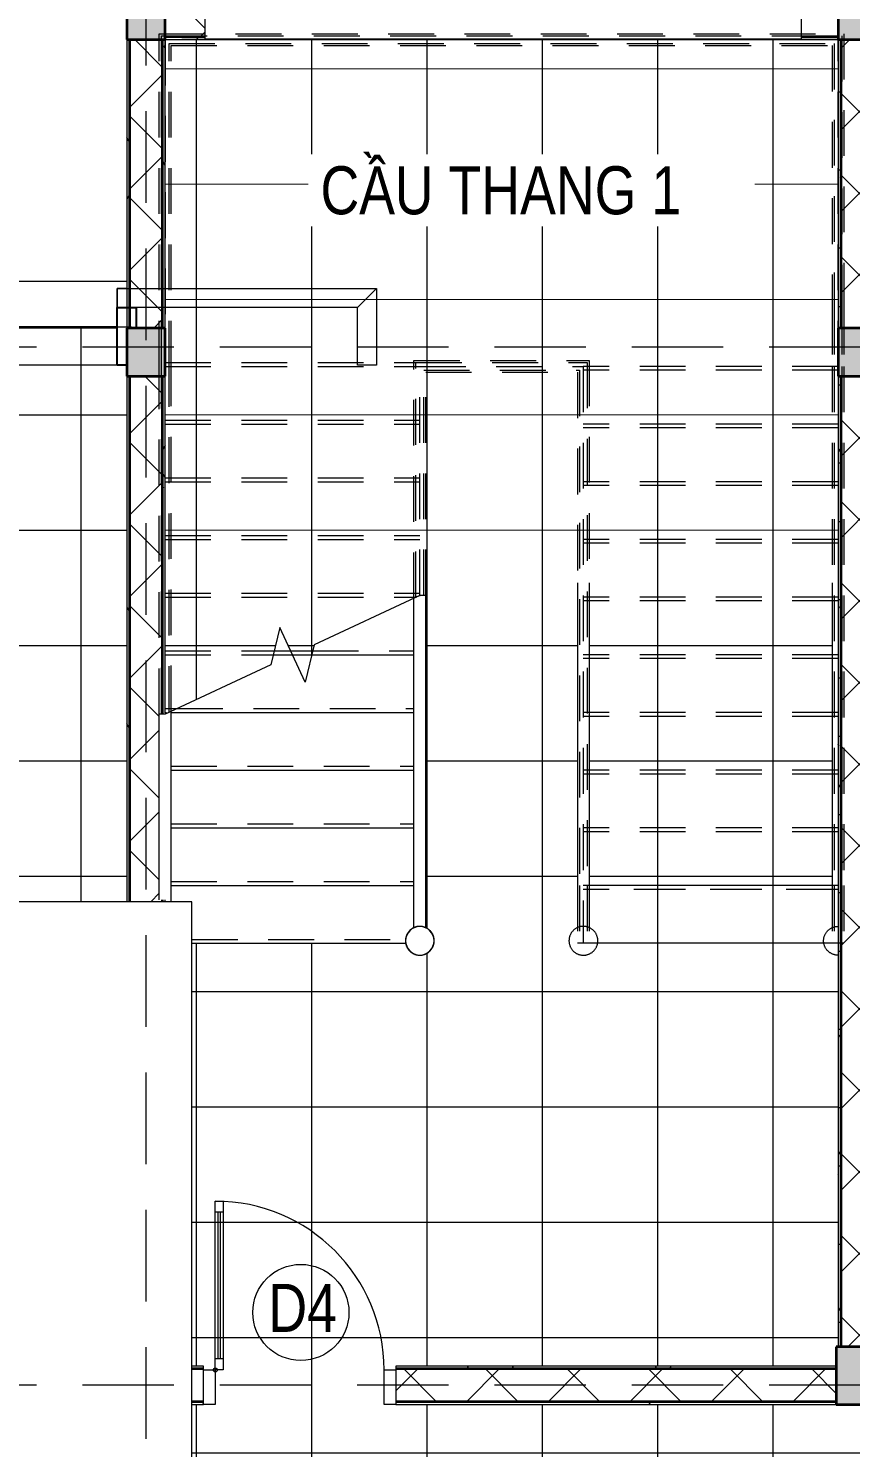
# Model space of a CAD drawing. Header units: millimetres. Extents: x -8365 to 42684, y -5758 to 18700.
# Drawn here: x 3739 to 8015, y 7476 to 14859 of the extents above; entities that cross this region are included whole.
import ezdxf

# ---------------------------------------------------------------- set-up
doc = ezdxf.new("R2010")
doc.units = ezdxf.units.MM
doc.linetypes.add('Hidden', pattern=[714.375, 476.25, -238.125])
doc.linetypes.add('Overhead', pattern=[396.875, 238.125, -158.75])
for name, color, linetype, lineweight in [('A-DOOR', 7, 'Continuous', 18), ('A-DOOR-IDEN', 7, 'Continuous', 9), ('A-FLOR', 7, 'Continuous', 9), ('A-FLOR-HRAL', 7, 'Continuous', 9), ('A-FLOR-HRAL-MBND', 7, 'Overhead', 9), ('A-FLOR-PATT', 7, 'Continuous', 9), ('A-GENM', 7, 'Continuous', 9), ('A-GLAZ', 7, 'Continuous', 18), ('A-WALL', 7, 'Continuous', 25), ('A-WALL-PATT', 7, 'Continuous', 18), ('G-ANNO-TEXT', 7, 'Continuous', 9), ('S-COLS', 7, 'Continuous', 25), ('S-GRID', 7, 'Continuous', 9), ('S-STRS', 7, 'Continuous', 18), ('S-STRS-MBND', 7, 'Overhead', 9)]:
    doc.layers.add(name, color=color, linetype=linetype, lineweight=lineweight)
doc.layers.add('G-IMPT', color=7, linetype='Continuous', lineweight=9, true_color=0xffffff)
doc.styles.add('Arial_2', font='arial.ttf', dxfattribs={"width": 0.8, "height": 250})
doc.styles.add('Arial_3', font='arial.ttf', dxfattribs={"width": 0.8, "height": 250})
pattern_1 = [(0, (0, 0), (406.4, 101.6), [33.528, -271.272, 33.528, -271.272, -1625.6]), (0, (0, 0), (406.4, 101.6), [-609.6, 33.528, -576.072, 33.528, -271.272, -711.2]), (0, (0, 0), (406.4, 101.6), [-1524, 33.528, -169.672, 33.528, -474.472]), (120, (152.4, 50.8), (-291.1882, 301.1527), [33.528, -271.272, 33.528, -271.272, -1625.6]), (120, (152.4, 50.8), (-291.1882, 301.1527), [-609.6, 33.528, -576.072, 33.528, -271.272, -711.2]), (120, (152.4, 50.8), (-291.1882, 301.1527), [-1524, 33.528, -169.672, 33.528, -474.472]), (240, (203.2, 254), (-115.2118, -402.7527), [33.528, -271.272, 33.528, -271.272, -1625.6]), (240, (203.2, 254), (-115.2118, -402.7527), [-609.6, 33.528, -576.072, 33.528, -271.272, -711.2]), (240, (203.2, 254), (-115.2118, -402.7527), [-1524, 33.528, -169.672, 33.528, -474.472])]
pattern_2 = [(45, (0, 0), (-212.132, 212.132), []), (135, (0, 0), (-212.132, -212.132), [])]

# ---------------------------------------------------------------- blocks, each defined once
blk = doc.blocks.new('CỬA 1 CÁNH EROWINDOW_có ô chết_ - D4_1000x2200-2368989-03_MẶT BẰNG TẦNG 3')
at = {"layer": 'A-DOOR'}
for p, q in [((-439, 958), (-399, 958)), ((-439, 80), (-439, 958)), ((-399, 900), (-439, 900)), ((-424, 138), (-424, 900)), ((-414, 900), (-414, 138)), ((-399, 958), (-399, 900)), ((-399, 958), (-399, 80)), ((-500, -100), (-500, 80)), ((-500, 80), (-439, 80)), ((-399, 138), (-439, 138)), ((-439, 80), (-439, -100)), ((-399, 80), (-439, 80)), ((439, -100), (439, 80)), ((439, 80), (500, 80)), ((500, 80), (500, -100)), ((-439, -100), (-500, -100)), ((500, -100), (439, -100))]:
    blk.add_line(p, q, dxfattribs=at)
blk.add_circle((-439, 80), 10, dxfattribs=at)
blk.add_arc((-439, 80), 878, 0, 90, dxfattribs=at)
blk = doc.blocks.new('Railing - 150mm-2368385-03_MẶT BẰNG TẦNG 3')
at = {"layer": 'A-FLOR-HRAL', "flags": 128}
for points in [[(0, 75), (-3, 74.9), (-6, 74.8), (-9, 74.5), (-11.9, 74), (-14.9, 73.5), (-17.8, 72.9), (-20.7, 72.1), (-23.6, 71.2), (-26.4, 70.2), (-29.2, 69.1), (-31.9, 67.9), (-34.6, 66.5), (-37.3, 65.1), (-39.8, 63.5), (-42.3, 61.9), (-44.8, 60.2), (-47.2, 58.3), (-49.5, 56.4), (-51.7, 54.4), (-53.8, 52.3), (-55.8, 50.1), (-57.8, 47.8), (-59.7, 45.4), (-61.4, 43), (-63.1, 40.5), (-64.7, 38), (-66.1, 35.3), (-67.5, 32.7), (-68.8, 30), (-69.9, 27.2), (-70.9, 24.4), (-71.9, 21.5), (-72.7, 18.6), (-73.3, 15.7), (-73.9, 12.7), (-74.4, 9.8), (-74.7, 6.8), (-74.9, 3.8), (-75, 0.8), (-75, -2.2), (-74.8, -5.2), (-74.6, -8.2), (-74.2, -11.1), (-73.7, -14.1), (-73, -17), (-72.3, -19.9), (-71.4, -22.8), (-70.5, -25.7), (-69.4, -28.5), (-68.2, -31.2), (-66.9, -33.9), (-65.5, -36.6), (-64, -39.2), (-62.4, -41.7), (-60.6, -44.1), (-58.8, -46.5), (-56.9, -48.8), (-54.9, -51.1), (-52.8, -53.2), (-50.7, -55.3), (-48.4, -57.3), (-46.1, -59.2), (-43.7, -61), (-41.2, -62.7), (-38.7, -64.3), (-36.1, -65.8), (-33.4, -67.2), (-30.7, -68.4), (-27.9, -69.6), (-25.1, -70.7), (-22.3, -71.6), (-19.4, -72.4), (-16.5, -73.2), (-13.5, -73.8), (-10.6, -74.2), (-7.6, -74.6), (-4.6, -74.9), (-1.6, -75), (0, -75)], [(0, -75), (3, -74.9), (6, -74.8), (9, -74.5), (11.9, -74), (14.9, -73.5), (17.8, -72.9), (20.7, -72.1), (23.6, -71.2), (26.4, -70.2), (29.2, -69.1), (31.9, -67.9), (34.6, -66.5), (37.3, -65.1), (39.8, -63.5), (42.3, -61.9), (44.8, -60.2), (47.2, -58.3), (49.5, -56.4), (51.7, -54.4), (53.8, -52.3), (55.8, -50.1), (57.8, -47.8), (59.7, -45.4), (61.4, -43), (63.1, -40.5), (64.7, -38), (66.1, -35.3), (67.5, -32.7), (68.8, -30), (69.9, -27.2), (70.9, -24.4), (71.9, -21.5), (72.7, -18.6), (73.3, -15.7), (73.9, -12.7), (74.4, -9.8), (74.7, -6.8), (74.9, -3.8), (75, -0.8), (75, 2.2), (74.8, 5.2), (74.6, 8.2), (74.2, 11.1), (73.7, 14.1), (73, 17), (72.3, 19.9), (71.4, 22.8), (70.5, 25.7), (69.4, 28.5), (68.2, 31.2), (66.9, 33.9), (65.5, 36.6), (64, 39.2), (62.4, 41.7), (60.6, 44.1), (58.8, 46.5), (56.9, 48.8), (54.9, 51.1), (52.8, 53.2), (50.7, 55.3), (48.4, 57.3), (46.1, 59.2), (43.7, 61), (41.2, 62.7), (38.7, 64.3), (36.1, 65.8), (33.4, 67.2), (30.7, 68.4), (27.9, 69.6), (25.1, 70.7), (22.3, 71.6), (19.4, 72.4), (16.5, 73.2), (13.5, 73.8), (10.6, 74.2), (7.6, 74.6), (4.6, 74.9), (1.6, 75), (0, 75)]]:
    blk.add_lwpolyline(points, dxfattribs=at)
blk = doc.blocks.new('Railing - Railing-2370124-03_MẶT BẰNG TẦNG 3')
at = {"layer": 'A-FLOR-HRAL'}
for p, q in [((6594.7, 11975), (6594.7, 10400)), ((6656.1, 11975), (6656.1, 10400)), ((6594.7, 10400), (6594.7, 10180.8)), ((6656.1, 10400), (6656.1, 10180.5))]:
    blk.add_line(p, q, dxfattribs=at)
blk.add_blockref('Railing - 150mm-2368385-03_MẶT BẰNG TẦNG 3', (6625.4, 10112.5))
blk = doc.blocks.new('Railing - 150mm-V1-03_MẶT BẰNG TẦNG 3')
at = {"layer": 'A-FLOR-HRAL', "flags": 128}
blk.add_lwpolyline([(0, -75), (3, -74.9), (6, -74.8), (9, -74.5), (11.9, -74), (14.9, -73.5), (17.8, -72.9), (20.7, -72.1), (23.6, -71.2), (26.4, -70.2), (29.2, -69.1), (31.9, -67.9), (34.6, -66.5), (37.3, -65.1), (39.8, -63.5), (42.3, -61.9), (44.8, -60.2), (47.2, -58.3), (49.5, -56.4), (51.7, -54.4), (53.8, -52.3), (55.8, -50.1), (57.8, -47.8), (59.7, -45.4), (61.4, -43), (63.1, -40.5), (64.7, -38), (66.1, -35.3), (67.5, -32.7), (68.8, -30), (69.9, -27.2), (70.9, -24.4), (71.9, -21.5), (72.7, -18.6), (73.3, -15.7), (73.9, -12.7), (74.4, -9.8), (74.7, -6.8), (74.9, -3.8), (75, -0.8), (75, 2.2), (74.8, 5.2), (74.6, 8.2), (74.2, 11.1), (73.7, 14.1), (73, 17), (72.3, 19.9), (71.4, 22.8), (70.5, 25.7), (69.4, 28.5), (68.2, 31.2), (66.9, 33.9), (65.5, 36.6), (64, 39.2), (62.4, 41.7), (60.6, 44.1), (58.8, 46.5), (56.9, 48.8), (54.9, 51.1), (52.8, 53.2), (50.7, 55.3), (48.4, 57.3), (46.1, 59.2), (43.7, 61), (41.2, 62.7), (38.7, 64.3), (36.1, 65.8), (33.4, 67.2), (30.7, 68.4), (27.9, 69.6), (25.1, 70.7), (22.3, 71.6), (19.4, 72.4), (16.5, 73.2), (13.5, 73.8), (10.6, 74.2), (7.6, 74.6), (4.6, 74.9), (1.6, 75), (0, 75)], dxfattribs=at)
blk = doc.blocks.new('Railing - Railing-2370128-03_MẶT BẰNG TẦNG 3')
at = {"layer": 'A-FLOR-HRAL'}
for p, q in [((7918.9, 11975), (7918.9, 10400)), ((7918.9, 10400), (7918.9, 10180.5))]:
    blk.add_line(p, q, dxfattribs=at)
at = {"extrusion": (0, 0, -1), "zscale": -1}
blk.add_blockref('Railing - 150mm-V1-03_MẶT BẰNG TẦNG 3', (-7949.6, 10112.5), dxfattribs=at)
blk = doc.blocks.new('Railing - 150mm-2368054-03_MẶT BẰNG TẦNG 3')
at = {"layer": 'A-FLOR-HRAL', "flags": 128}
for points in [[(0, 75), (-3, 74.9), (-6, 74.8), (-9, 74.5), (-11.9, 74), (-14.9, 73.5), (-17.8, 72.9), (-20.7, 72.1), (-23.6, 71.2), (-26.4, 70.2), (-29.2, 69.1), (-31.9, 67.9), (-34.6, 66.5), (-37.3, 65.1), (-39.8, 63.5), (-42.3, 61.9), (-44.8, 60.2), (-47.2, 58.3), (-49.5, 56.4), (-51.7, 54.4), (-53.8, 52.3), (-55.8, 50.1), (-57.8, 47.8), (-59.7, 45.4), (-61.4, 43), (-63.1, 40.5), (-64.7, 38), (-66.1, 35.3), (-67.5, 32.7), (-68.8, 30), (-69.9, 27.2), (-70.9, 24.4), (-71.9, 21.5), (-72.7, 18.6), (-73.3, 15.7), (-73.9, 12.7), (-74.4, 9.8), (-74.7, 6.8), (-74.9, 3.8), (-75, 0.8), (-75, -2.2), (-74.8, -5.2), (-74.6, -8.2), (-74.2, -11.1), (-73.7, -14.1), (-73, -17), (-72.3, -19.9), (-71.4, -22.8), (-70.5, -25.7), (-69.4, -28.5), (-68.2, -31.2), (-66.9, -33.9), (-65.5, -36.6), (-64, -39.2), (-62.4, -41.7), (-60.6, -44.1), (-58.8, -46.5), (-56.9, -48.8), (-54.9, -51.1), (-52.8, -53.2), (-50.7, -55.3), (-48.4, -57.3), (-46.1, -59.2), (-43.7, -61), (-41.2, -62.7), (-38.7, -64.3), (-36.1, -65.8), (-33.4, -67.2), (-30.7, -68.4), (-27.9, -69.6), (-25.1, -70.7), (-22.3, -71.6), (-19.4, -72.4), (-16.5, -73.2), (-13.5, -73.8), (-10.6, -74.2), (-7.6, -74.6), (-4.6, -74.9), (-1.6, -75), (0, -75)], [(0, -75), (3, -74.9), (6, -74.8), (9, -74.5), (11.9, -74), (14.9, -73.5), (17.8, -72.9), (20.7, -72.1), (23.6, -71.2), (26.4, -70.2), (29.2, -69.1), (31.9, -67.9), (34.6, -66.5), (37.3, -65.1), (39.8, -63.5), (42.3, -61.9), (44.8, -60.2), (47.2, -58.3), (49.5, -56.4), (51.7, -54.4), (53.8, -52.3), (55.8, -50.1), (57.8, -47.8), (59.7, -45.4), (61.4, -43), (63.1, -40.5), (64.7, -38), (66.1, -35.3), (67.5, -32.7), (68.8, -30), (69.9, -27.2), (70.9, -24.4), (71.9, -21.5), (72.7, -18.6), (73.3, -15.7), (73.9, -12.7), (74.4, -9.8), (74.7, -6.8), (74.9, -3.8), (75, -0.8), (75, 2.2), (74.8, 5.2), (74.6, 8.2), (74.2, 11.1), (73.7, 14.1), (73, 17), (72.3, 19.9), (71.4, 22.8), (70.5, 25.7), (69.4, 28.5), (68.2, 31.2), (66.9, 33.9), (65.5, 36.6), (64, 39.2), (62.4, 41.7), (60.6, 44.1), (58.8, 46.5), (56.9, 48.8), (54.9, 51.1), (52.8, 53.2), (50.7, 55.3), (48.4, 57.3), (46.1, 59.2), (43.7, 61), (41.2, 62.7), (38.7, 64.3), (36.1, 65.8), (33.4, 67.2), (30.7, 68.4), (27.9, 69.6), (25.1, 70.7), (22.3, 71.6), (19.4, 72.4), (16.5, 73.2), (13.5, 73.8), (10.6, 74.2), (7.6, 74.6), (4.6, 74.9), (1.6, 75), (0, 75)]]:
    blk.add_lwpolyline(points, dxfattribs=at)
at = {"layer": 'A-FLOR-HRAL', "lineweight": 18}
for start, end in [(90, 270), (270, 90)]:
    blk.add_arc((0, 0), 74, start, end, dxfattribs=at)
blk = doc.blocks.new('Railing - Railing-2370318-03_MẶT BẰNG TẦNG 3')
at = {"layer": 'A-FLOR-HRAL'}
for p, q in [((5775, 11908.9), (5743.9, 11894.4)), ((5775, 11908.9), (5743.9, 11894.4)), ((5743.9, 10179.5), (5743.9, 11894.4)), ((5775, 11908.9), (5754.6, 11899.4)), ((5754.6, 11897), (5754.6, 11899.4)), ((5794.6, 11908.9), (5775, 11908.9)), ((5805.3, 11908.9), (5775, 11908.9)), ((5805.3, 11908.9), (5775, 11908.9)), ((5794.6, 11906.4), (5794.6, 11908.9)), ((5805.3, 10180.6), (5805.3, 11908.9))]:
    blk.add_line(p, q, dxfattribs=at)
at = {"layer": 'A-FLOR-HRAL-MBND'}
for p, q in [((5743.9, 13131.1), (6656.1, 13131.1)), ((5743.9, 13100), (5743.9, 13131.1)), ((5743.9, 11894.4), (5743.9, 13100)), ((5754.6, 13120.4), (6645.4, 13120.4)), ((5754.6, 13100), (5754.6, 13120.4)), ((5754.6, 11899.4), (5754.6, 13100)), ((5794.6, 13080.4), (6605.4, 13080.4)), ((5794.6, 11908.9), (5794.6, 13080.4)), ((5805.3, 13069.7), (6594.7, 13069.7)), ((5805.3, 11908.9), (5805.3, 13069.7)), ((6594.7, 13069.7), (6594.7, 10400)), ((6605.4, 13080.4), (6605.4, 10400)), ((6645.4, 13120.4), (6645.4, 10400)), ((6656.1, 13131.1), (6656.1, 10400)), ((6594.7, 10400), (6594.7, 10100)), ((6605.4, 10400), (6605.4, 10100)), ((6645.4, 10400), (6645.4, 10100)), ((6656.1, 10400), (6656.1, 10100)), ((6656.1, 10100), (6594.7, 10100)), ((6645.4, 10100), (6605.4, 10100))]:
    blk.add_line(p, q, dxfattribs=at)
at = {"rotation": 180}
blk.add_blockref('Railing - 150mm-2368054-03_MẶT BẰNG TẦNG 3', (5774.6, 10112.5), dxfattribs=at)
blk = doc.blocks.new('Railing - Railing-2370322-03_MẶT BẰNG TẦNG 3')
at = {"layer": 'A-FLOR-HRAL'}
for p, q in [((4481.1, 11305.6), (4450, 11291.1)), ((4481.1, 11305.6), (4450, 11291.1)), ((4481.1, 10314.5), (4481.1, 11305.6)), ((4450, 11291.1), (4419.7, 11291.1)), ((4450, 11291.1), (4419.7, 11291.1)), ((4419.7, 10325), (4419.7, 11291.1))]:
    blk.add_line(p, q, dxfattribs=at)
at = {"layer": 'A-FLOR-HRAL-MBND'}
for p, q in [((4419.7, 14830.3), (7980.3, 14830.3)), ((4419.7, 13100), (4419.7, 14830.3)), ((4430.4, 14819.6), (7969.6, 14819.6)), ((4430.4, 13100), (4430.4, 14819.6)), ((4470.4, 14779.6), (7929.6, 14779.6)), ((4470.4, 13100), (4470.4, 14779.6)), ((4481.1, 14768.9), (7918.9, 14768.9)), ((4481.1, 13100), (4481.1, 14768.9)), ((7918.9, 14768.9), (7918.9, 13400)), ((7929.6, 14779.6), (7929.6, 13400)), ((7969.6, 14819.6), (7969.6, 13400)), ((7980.3, 14830.3), (7980.3, 13400)), ((7918.9, 13400), (7918.9, 13100)), ((7929.6, 13400), (7929.6, 13100)), ((7969.6, 13400), (7969.6, 13100)), ((7980.3, 13400), (7980.3, 13100)), ((4419.7, 11291.1), (4419.7, 13100)), ((4430.4, 11293.6), (4430.4, 13100)), ((4470.4, 11303), (4470.4, 13100)), ((4481.1, 11305.6), (4481.1, 13100)), ((7918.9, 13100), (7918.9, 10400)), ((7929.6, 13100), (7929.6, 10400)), ((7969.6, 13100), (7969.6, 10400)), ((7980.3, 13100), (7980.3, 10400)), ((7918.9, 10400), (7918.9, 10100)), ((7929.6, 10400), (7929.6, 10100)), ((7969.6, 10400), (7969.6, 10100)), ((7980.3, 10400), (7980.3, 10100)), ((7980.3, 10100), (7918.9, 10100)), ((7969.6, 10100), (7929.6, 10100))]:
    blk.add_line(p, q, dxfattribs=at)
blk = doc.blocks.new('Window_K2_Stack - Sync_3dsMax_To_Revit-2428540-03_MẶT BẰNG TẦNG 3')
at = {"layer": 'G-IMPT'}
for p, q in [((3850, 6941.8), (0, 6941.8)), ((4189.3, 3714.5), (-1600.3, 3714.5)), ((4189.3, 0), (4189.3, 3714.5))]:
    blk.add_line(p, q, dxfattribs=at)
blk = doc.blocks.new('Window_K2_Stack - Window_K2_Stack-2377845-03_MẶT BẰNG TẦNG 3')
blk.add_blockref('Window_K2_Stack - Sync_3dsMax_To_Revit-2428540-03_MẶT BẰNG TẦNG 3', (0, 0))
blk = doc.blocks.new('M_Concrete-Rectangular-Column - COT220X300-2391839-03_MẶT BẰNG TẦNG 3')
at = {"layer": 'S-COLS', "lineweight": 35}
blk.add_hatch(color=256, dxfattribs=at).paths.add_polyline_path([(110, -150), (110, 150), (-110, 150), (-110, -150)])
for p, q in [((110, 150), (-110, 150)), ((-110, 150), (-110, -150)), ((110, -150), (110, 150)), ((-110, -150), (110, -150))]:
    blk.add_line(p, q, dxfattribs=at)
blk = doc.blocks.new('M_Concrete-Rectangular-Column - COT200X250-2391837-03_MẶT BẰNG TẦNG 3')
at = {"layer": 'S-COLS', "lineweight": 35}
blk.add_hatch(color=256, dxfattribs=at).paths.add_polyline_path([(-100, -125), (100, -125), (100, 125), (-100, 125), (-100, 37.7)])
for p, q in [((100, 125), (-100, 125)), ((-100, 125), (-100, -125)), ((100, -125), (100, 125)), ((-100, -125), (100, -125))]:
    blk.add_line(p, q, dxfattribs=at)
blk = doc.blocks.new('M_Concrete-Rectangular-Column - COT200X200-2391834-03_MẶT BẰNG TẦNG 3')
at = {"layer": 'S-COLS', "lineweight": 35}
blk.add_hatch(color=256, dxfattribs=at).paths.add_polyline_path([(100, -100), (100, 100), (-100, 100), (-100, -100)])
for p, q in [((100, 100), (-100, 100)), ((-100, 100), (-100, -100)), ((100, -100), (100, 100)), ((-100, -100), (100, -100))]:
    blk.add_line(p, q, dxfattribs=at)
blk = doc.blocks.new('Test_Family - Sync_3dsMax_To_Revit-V5-03_MẶT BẰNG TẦNG 3')
at = {"layer": 'A-GENM'}
for p, q in [((-300, -4145), (-300, -4150)), ((-300, -4150), (250, -4150)), ((50, -4150), (50, -5050)), ((100, -4150), (50, -4150)), ((200, -4150), (100, -4150)), ((250, -4150), (200, -4150)), ((250, -4150), (245, -4145)), ((250, -5050), (250, -4150)), ((50, -5050), (100, -5050)), ((100, -5050), (200, -5050)), ((200, -5050), (250, -5050)), ((100, -5350), (50, -5350)), ((50, -5350), (50, -6250)), ((200, -5350), (100, -5350)), ((250, -5350), (200, -5350)), ((250, -6250), (250, -5350)), ((-250, -6250), (-250, -6901)), ((250, -6250), (-250, -6250)), ((50, -6250), (100, -6250)), ((100, -6250), (200, -6250)), ((200, -6250), (250, -6250)), ((250, -6350), (250, -6250)), ((-150, -6801), (-150, -6350)), ((-150, -6350), (250, -6350)), ((250, -6501), (250, -6701)), ((525, -6501), (250, -6501)), ((1425, -6501), (525, -6501)), ((525, -6501), (525, -6551)), ((525, -6551), (525, -6651)), ((1725, -6501), (1425, -6501)), ((1425, -6501), (1425, -6901)), ((1425, -6551), (1425, -6501)), ((1425, -6651), (1425, -6551)), ((1725, -6901), (1725, -6501)), ((2625, -6501), (1725, -6501)), ((1725, -6501), (1725, -6551)), ((1725, -6551), (1725, -6651)), ((2625, -6501), (2625, -6901)), ((2925, -6501), (2625, -6501)), ((2625, -6551), (2625, -6501)), ((2625, -6651), (2625, -6551)), ((2925, -6901), (2925, -6501)), ((2925, -6501), (2925, -6551)), ((3800, -6501), (2925, -6501)), ((2925, -6551), (2925, -6651)), ((5000, -6501), (5000, -6801)), ((5100, -6501), (5000, -6501)), ((5100, -6901), (5100, -6501)), ((1525, -6601), (1625, -6601)), ((1525, -6801), (1525, -6601)), ((1625, -6601), (1625, -6801)), ((2725, -6801), (2725, -6601)), ((2725, -6601), (2825, -6601)), ((2825, -6601), (2825, -6801)), ((250, -6701), (525, -6701)), ((525, -6701), (425, -6701)), ((425, -6701), (425, -6722.6)), ((525, -6651), (525, -6701)), ((525, -6901), (525, -6701)), ((525, -6701), (1425, -6701)), ((1425, -6701), (1425, -6651)), ((1725, -6651), (1725, -6701)), ((1725, -6701), (2625, -6701)), ((2625, -6701), (2625, -6651)), ((2925, -6651), (2925, -6701)), ((2925, -6701), (3825, -6701)), ((3825, -6701), (3825, -6695)), ((425, -6722.6), (425, -6801)), ((425, -6801), (-150, -6801)), ((1625, -6801), (1525, -6801)), ((2825, -6801), (2725, -6801)), ((3750, -6801), (3750, -6901)), ((5000, -6801), (3750, -6801)), ((5100, -6901), (5000, -6801)), ((5000, -6801), (5100, -6901)), ((-250, -6901), (525, -6901)), ((1425, -6901), (1725, -6901)), ((2625, -6901), (2925, -6901)), ((3750, -6901), (5100, -6901))]:
    blk.add_line(p, q, dxfattribs=at)
at = {"layer": 'A-GENM', "lineweight": 25}
for p, q in [((245, -4145), (250, -4150)), ((250, -4150), (250, -4145)), ((-150, -5050), (-150, -5350)), ((250, -5050), (-150, -5050)), ((250, -5350), (250, -5050)), ((-50, -5250), (-50, -5150)), ((-50, -5150), (150, -5150)), ((150, -5150), (150, -5250)), ((150, -5250), (-50, -5250)), ((-150, -5350), (250, -5350)), ((250, -6350), (150, -6350)), ((150, -6350), (150, -6495)), ((250, -6501), (250, -6350)), ((200, -6501), (250, -6501)), ((3800, -6501), (3750, -6501)), ((3750, -6501), (3750, -6801)), ((3850, -6801), (3850, -6695)), ((3750, -6801), (3850, -6801))]:
    blk.add_line(p, q, dxfattribs=at)
at = {"layer": 'G-IMPT'}
for p, q in [((-250, -6250), (-250, -6901)), ((-50, -6250), (-250, -6250)), ((0, -6250), (-49.9, -6250)), ((-150, -6801), (-150, -6350)), ((-150, -6350), (-50, -6350)), ((-50, -6350), (0, -6350)), ((250, -6701), (250, -6695.8)), ((250, -6701), (525, -6701)), ((525, -6701), (425, -6701)), ((425, -6801), (425, -6701)), ((525, -6695.6), (525, -6701)), ((525, -6701), (525, -6695.6)), ((525, -6901), (525, -6701)), ((525, -6701), (1425, -6701)), ((1425, -6701), (525, -6701)), ((1425, -6701), (1425, -6695.3)), ((1425, -6701), (1425, -6695.3)), ((1425, -6701), (1425, -6901)), ((1525, -6695.2), (1525, -6801)), ((1625, -6695.2), (1625, -6801)), ((1725, -6695.1), (1725, -6701)), ((1725, -6695.1), (1725, -6701)), ((1725, -6901), (1725, -6701)), ((1725, -6701), (2625, -6701)), ((1725, -6701), (2625, -6701)), ((2625, -6701), (2625, -6694.7)), ((2625, -6694.7), (2625, -6701)), ((2625, -6701), (2625, -6901)), ((2725, -6801), (2725, -6694.7)), ((2825, -6801), (2825, -6694.6)), ((2925, -6701), (2925, -6694.6)), ((2925, -6694.6), (2925, -6701)), ((2925, -6701), (2925, -6901)), ((3750, -6701), (2925, -6701)), ((2925, -6701), (3750, -6701)), ((-50, -6801), (-150, -6801)), ((425, -6801), (-50, -6801)), ((1625, -6801), (1525, -6801)), ((2825, -6801), (2725, -6801)), ((3750, -6901), (3750, -6801)), ((-250, -6901), (-50, -6901)), ((-50, -6901), (525, -6901)), ((1425, -6901), (1725, -6901)), ((2625, -6901), (2925, -6901)), ((3800, -6901), (3750, -6901))]:
    blk.add_line(p, q, dxfattribs=at)
blk = doc.blocks.new('Test_Family - Test_Family-V6-03_MẶT BẰNG TẦNG 3')
at = {"extrusion": (0, 0, -1), "zscale": -1, "rotation": 180}
blk.add_blockref('Test_Family - Sync_3dsMax_To_Revit-V5-03_MẶT BẰNG TẦNG 3', (0, 0), dxfattribs=at)
blk = doc.blocks.new('KÝ HIEU CUA ĐI - KÝ HIEU CUA ĐI-1233-03_MẶT BẰNG TẦNG 3')
at = {"layer": 'A-DOOR-IDEN'}
blk.add_circle((0.059, -0.208), 2.5, dxfattribs=at)

msp = doc.modelspace()

# ---------------------------------------------------------------- hatches: boundary and pattern name
at = {"layer": 'A-FLOR-PATT'}
h = msp.add_hatch(dxfattribs=at)
h.set_pattern_fill('FP_6', color=256, style=0, pattern_type=2)
h.set_pattern_definition([(0.0043, (16612.5, 7449.6), (-0.045, 600), []), (90.004, (16612.5, 7449.6), (-600, -0.042), [])])
h.paths.add_polyline_path([(1174.5, 2450), (1174.5, 2450), (1174.5, 2250.3)])
h.paths.add_polyline_path([(450, -100.9), (4200, -100.6), (4200, 94), (4250, 94), (4250, 150), (4450, 150), (4450, -100), (4475, -100), (4475, 100), (7950, 100), (7950, 5200), (7940, 5200), (7940, 5300), (5810, 5300), (5810, 5500), (8850, 5500), (8850, 5300), (8160, 5300), (8160, 5200), (8150, 5200), (8150, 100), (11550, 100), (11550, 150), (11750, 150), (11750, 100), (15150, 100), (15150, 150), (15350, 150), (15350, 100), (22350, 100), (22350, 5200), (22340, 5200), (22340, 5300), (21650, 5300), (21650, 5500), (23250, 5500), (23250, 5300), (22560, 5300), (22560, 5200), (22550, 5200), (22550, 100), (25950, 100), (25950, 150), (26150, 150), (26150, 100), (29550, 100), (29550, 5200), (29540, 5200), (29540, 5300), (26160, 5300), (26160, 5200), (25940, 5200), (25940, 5300), (24650, 5300), (24650, 5500), (30040, 5500), (30040, 5300), (29760, 5300), (29760, 5200), (29750, 5200), (29750, 100), (33225, 100), (33225, -98.4), (33250, -98.4), (33250, 150), (33450, 150), (33450, 94), (33545, 94), (33545, -98.4), (37050, -98.1), (37050, 94), (37045, 94), (37045, 245), (37050, 245), (37050, 1245), (37045, 1245), (37045, 1545), (37050, 1545), (37050, 2450), (37045, 2445), (37045, 2795), (37050, 2795), (37050, 5200), (37040, 5200), (37040, 5300), (33460, 5300), (33460, 5200), (33240, 5200), (33240, 5300), (31040, 5300), (31040, 5500), (37050, 5500), (37050, 7700), (34550, 7700), (34550, 8500), (34650, 8500), (34650, 9300), (34550, 9300), (34550, 9400), (34350, 9400), (34350, 9500), (37050, 9500), (37050, 9501.7), (33450, 9501.7), (33450.7, 9500), (33550, 9500), (33550, 9400), (33450, 9400), (33450, 8000), (33460, 8000), (33460, 7700), (33150, 7700), (33150, 7675), (31950, 7675), (31950, 7700), (23650, 7700), (23650, 7900), (25940, 7900), (25940, 8000), (26160, 8000), (26160, 7900), (26640, 7900), (26640, 11890), (26740, 11890), (26740, 7900), (29540, 7900), (29540, 8000), (29550, 8000), (29550, 13100), (26740, 13100), (26740, 12890), (26640, 12890), (26640, 13100), (26150, 13100), (26150, 13050), (25950, 13050), (25950, 13100), (22550, 13100), (22550, 8000), (22560, 8000), (22560, 7900), (22650, 7900), (22650, 7700), (21410, 7700), (21410, 7900), (22340, 7900), (22340, 8000), (22350, 8000), (22350, 12100), (20400, 12100), (20400, 13100), (18950, 13100), (18950, 13050), (18750, 13050), (18750, 13100), (15350, 13100), (15350, 8000), (15360, 8000), (15360, 7900), (18740, 7900), (18740, 8000), (18960, 8000), (18960, 7900), (20410, 7900), (20410, 7700), (13110, 7700), (13110, 7900), (15140, 7900), (15140, 8000), (15150, 8000), (15150, 13100), (11750, 13100), (11750, 13050), (11550, 13050), (11550, 13100), (11060, 13100), (11060, 12890), (10960, 12890), (10960, 13100), (8150, 13100), (8150, 8000), (8160, 8000), (8160, 7900), (10960, 7900), (10960, 11890), (11060, 11890), (11060, 7900), (11540, 7900), (11540, 8000), (11760, 8000), (11760, 7900), (12110, 7900), (12110, 7700), (5650, 7700), (5650, 7900), (7940, 7900), (7940, 8000), (7950, 8000), (7949.6, 10037.7), (7929.6, 10040.9), (7918.4, 10044.6), (7907.3, 10051.6), (7898.9, 10058), (7889.7, 10068.5), (7879.7, 10087.6), (7876.1, 10100), (7875.2, 10118.4), (7878.7, 10135.6), (7884.8, 10149.9), (7894.5, 10162.7), (7905.5, 10173), (7918.9, 10181.9), (7918.9, 11974.5), (7950, 11974.5), (7950, 14800), (4450, 14800), (4450, 11298.2), (4481.1, 11305.6), (4999.2, 11547.2), (5046.5, 11741.6), (5178.5, 11458.4), (5225.8, 11652.8), (5775, 11908.9), (5775, 11904.3), (5794.6, 11908.9), (5794.6, 11906.4), (5805.3, 11908.9), (5805.3, 10180.6), (5823.5, 10168.4), (5835.5, 10154.7), (5843.7, 10141.1), (5847.7, 10122.1), (5848.6, 10102.5), (5842.7, 10084.3), (5833.9, 10067), (5820.2, 10053.1), (5802.8, 10044.4), (5790, 10039.2), (5774.6, 10038.5), (5753.8, 10041), (5745.9, 10043.2), (5725.7, 10056.6), (5713.7, 10070.3), (5705.5, 10083.9), (5700.6, 10100), (4589.3, 10100), (4589.3, 7900), (4650, 7900), (4650, 7700), (4589.3, 7700), (4589.3, 6600), (4589.3, 6600), (4589.3, 5500), (4810, 5500), (4810, 5300), (4589.3, 5300), (4589.3, 2885.5), (3230, 2885.5), (3230, 1310), (3130, 1310), (3130, 2885.5), (1174.5, 2885.5), (1174.5, 2450), (700, 2450), (700, 2445), (695, 2450), (450, 2450), (450, 1545), (700, 1545), (700, 1245), (450, 1245), (450, 62.7)])
h.paths.add_polyline_path([(451.4, -100), (450, -100), (450, 100), (600, 100), (600, 245), (700, 245), (700, 94), (650, 94), (650, -100)])
h.paths.add_polyline_path([(37250, -94.1), (37252.5, 1245), (37250, 1245), (37250, 50)])
h.paths.add_polyline_path([(3178.7, 49), (3130, 49), (3130, 310), (3230, 310), (3230, 49), (3180, 49)])
h.paths.add_polyline_path([(37252.7, 1345), (37252.9, 1445), (37250, 1445), (37250, 1345)])
h.paths.add_polyline_path([(450, 1345), (600, 1345), (600, 1445), (450, 1445), (450, 1375.3)])
h.paths.add_polyline_path([(37250, 1545), (37253.1, 1545), (37259.9, 5200), (37250, 5200), (37250, 1594)])
h.paths.add_polyline_path([(100, 6600), (100, 6600), (80.9, 6600)])
h.paths.add_polyline_path([(-4050, 4400), (-1200.3, 4400), (-1200.3, 6600), (-1200.3, 6600), (-1200.3, 8800), (-4025.9, 8800), (-4042.6, 5750.5)])
h.paths.add_polyline_path([(11760, 5200), (11540, 5200), (11540, 5300), (10250, 5300), (10250, 5500), (20250, 5500), (20250, 5300), (18960, 5300), (18960, 5200), (18740, 5200), (18740, 5300), (15360, 5300), (15360, 5200), (15140, 5200), (15140, 5300), (11760, 5300)])
h.paths.add_polyline_path([(37260, 5265.2), (37264.5, 7700), (37250, 7700), (37250, 5500), (37260, 5500), (37260, 5315)])
h.paths.add_polyline_path([(33240, 7900), (33240, 8000), (33250, 8000), (33249.6, 10037.7), (33229.6, 10040.9), (33218.4, 10044.6), (33204.2, 10053.8), (33198.9, 10058), (33189.7, 10068.5), (33179.7, 10087.6), (33176.2, 10099.2), (33175.2, 10118.4), (33178.7, 10135.6), (33184.8, 10149.9), (33194.5, 10162.7), (33205.5, 10173), (33218.9, 10181.9), (33218.9, 11974.5), (33250, 11974.5), (33250, 14800), (29750, 14800), (29750, 11298.2), (29781.1, 11305.6), (30299.2, 11547.2), (30346.5, 11741.6), (30478.5, 11458.4), (30525.8, 11652.8), (31075, 11908.9), (31075, 11904.3), (31094.6, 11908.9), (31094.6, 11906.4), (31105.3, 11908.9), (31105.3, 10180.6), (31123.5, 10168.4), (31135.5, 10154.7), (31143.7, 10141.1), (31147.7, 10122.1), (31148.6, 10102.5), (31142.7, 10084.3), (31133.9, 10067), (31119.1, 10052.6), (31102.8, 10044.4), (31090, 10039.2), (31074.6, 10038.5), (31053.8, 10041), (31045.9, 10043.2), (31025.7, 10056.6), (31013.7, 10070.3), (31005.5, 10083.9), (31000.6, 10100), (29823, 10100), (29819.5, 10083.9), (29809.4, 10067.2), (29795.4, 10052.9), (29779.1, 10043.2), (29765.8, 10039.5), (29750, 10038.5), (29750, 8000), (29760, 8000), (29760, 7900), (31950, 7900), (31950, 7925), (33150, 7925), (33150, 7900)])
h.paths.add_polyline_path([(35050, 7900), (37040, 7900), (37040, 7902.6), (35050, 7902.6)])
h.paths.add_polyline_path([(37260, 7900), (37264.9, 7900), (37269.7, 10470), (37250, 10470), (37250, 8000), (37260, 8000)])
h.paths.add_polyline_path([(34650, 7900), (34950, 7900), (34950, 8400), (34650, 8400), (34650, 8263.7)])
h.paths.add_polyline_path([(6625.4, 10037.7), (6603.7, 10041.2), (6589.2, 10047.4), (6578, 10055), (6567.3, 10066), (6558, 10080.6), (6553.1, 10094.4), (6550.7, 10112.5), (6552.7, 10129.9), (6559.3, 10145.8), (6569.7, 10161.8), (6580.4, 10171.4), (6594.7, 10180.8), (6594.7, 11974.5), (6656.1, 11974.5), (6656.9, 10180.4), (6672.8, 10170), (6683.5, 10159), (6692.8, 10144.4), (6697.7, 10130.6), (6700.1, 10112.5), (6698.1, 10095.1), (6691.5, 10079.2), (6681.1, 10063.2), (6674, 10056.2), (6655.8, 10044.2), (6641, 10039.5), (6634, 10038.7)])
h.paths.add_polyline_path([(31925.4, 10037.7), (31903.7, 10041.2), (31889.2, 10047.4), (31878, 10055), (31867.3, 10066), (31858, 10080.6), (31853.1, 10094.4), (31850.7, 10112.5), (31852.7, 10129.9), (31859.3, 10145.8), (31869.7, 10161.8), (31880.4, 10171.4), (31894.7, 10180.8), (31894.7, 11974.5), (31956.1, 11974.5), (31956.9, 10180.4), (31972.8, 10170), (31983.5, 10159), (31992.8, 10144.4), (31997.7, 10130.6), (32000.1, 10112.5), (31998.1, 10095.1), (31991.5, 10079.2), (31981.1, 10063.2), (31974, 10056.2), (31955.8, 10044.2), (31941, 10039.5)])
h.paths.add_polyline_path([(4250, 10314.5), (4250, 13106), (4200, 13106), (4200, 13299.2), (450, 13300.9), (450, 11955), (700, 11955), (700, 11655), (450, 11655), (450, 10750), (695, 10750), (700, 10755), (700, 10750), (1174.5, 10750), (1174.5, 10314.5), (4131.9, 10314.5)])
h.paths.add_polyline_path([(37269.9, 10570), (37275, 13300.1), (37250, 13300), (37250, 10570)])
h.paths.add_polyline_path([(450, 11755), (600, 11755), (600, 11855), (450, 11855)])
h.paths.add_polyline_path([(676.6, 12955), (600, 12955), (600, 13100), (450, 13100), (450, 13300), (650, 13300), (650, 13106), (700, 13106), (700, 12955)])
h.paths.add_polyline_path([(8421.3, 13300), (29550, 13300.9), (29550, 13300.9), (8150, 13301.7), (8150, 13300), (8255.6, 13300)])
h.paths.add_polyline_path([(4250, 13406), (4250, 13407.1), (4250, 15000), (4250, 15000), (4250, 13407.1)])
at = {"layer": 'A-WALL-PATT', "lineweight": 9}
h = msp.add_hatch(dxfattribs=at)
h.set_pattern_fill('FP_3', color=256, style=0, pattern_type=2)
h.set_pattern_definition(pattern_2)
h.paths.add_polyline_path([(7950, 14815), (7950, 14985), (7758, 14985), (7758, 14815)])
h.paths.add_polyline_path([(4658, 14815), (4658, 14985), (4450, 14985), (4450, 14815)])
h = msp.add_hatch(dxfattribs=at)
h.set_pattern_fill('FP_2', color=256, style=0, pattern_type=2)
h.set_pattern_definition(pattern_1)
h.paths.add_polyline_path([(4265, 10314.5), (4265, 13050), (4250, 13050), (4250, 10314.5), (4255.1, 10314.5)])
h.paths.add_polyline_path([(4251.1, 13300), (4265, 13300), (4264.6, 14800), (4250, 14800), (4250, 13300)])
h = msp.add_hatch(dxfattribs=at)
h.set_pattern_fill('FP_3', color=256, style=0, pattern_type=2)
h.set_pattern_definition(pattern_2)
h.paths.add_polyline_path([(4435, 10314.5), (4435, 10325.5), (4419.7, 10325.5), (4419.7, 11291.1), (4435, 11294.7), (4435, 13050), (4265, 13050), (4265, 10314.5), (4370.2, 10314.5)])
h.paths.add_polyline_path([(4265, 13300), (4435, 13300), (4434.6, 14800), (4265, 14800), (4265, 13407.1)])
h = msp.add_hatch(dxfattribs=at)
h.set_pattern_fill('FP_2', color=256, style=0, pattern_type=2)
h.set_pattern_definition(pattern_1)
h.paths.add_polyline_path([(4450, 10314.5), (4450, 10325.5), (4435, 10325.5), (4435, 10314.5), (4440.2, 10314.5)])
h.paths.add_polyline_path([(4435, 11294.7), (4450, 11298.2), (4450, 13050), (4435, 13050), (4435, 11300.6)])
h.paths.add_polyline_path([(4435, 13300), (4450, 13300), (4450, 14800), (4435, 14800), (4435, 13625.9)])
h = msp.add_hatch(dxfattribs=at)
h.set_pattern_fill('FP_2', color=256, style=0, pattern_type=2)
h.set_pattern_definition(pattern_1)
h.paths.add_polyline_path([(4658, 14800), (4658, 14815), (4450, 14815), (4450, 14800)])
h.paths.add_polyline_path([(7950, 14800), (7950, 14815), (7758, 14815), (7758, 14800)])
h = msp.add_hatch(dxfattribs=at)
h.set_pattern_fill('FP_2', color=256, style=0, pattern_type=2)
h.set_pattern_definition(pattern_1)
h.paths.add_polyline_path([(7964.8, 8000), (7965, 8000), (7965, 13050), (7950, 13050), (7950, 8000)])
h.paths.add_polyline_path([(7953.3, 13300), (7965, 13300), (7965, 14800), (7950, 14800), (7950, 13300)])
h = msp.add_hatch(dxfattribs=at)
h.set_pattern_fill('FP_3', color=256, style=0, pattern_type=2)
h.set_pattern_definition(pattern_2)
h.paths.add_polyline_path([(7968.3, 8000), (8135, 8000), (8135, 13050), (7965, 13050), (7965, 8000)])
h.paths.add_polyline_path([(8135, 13300), (8135, 14800), (7965, 14800), (7965, 13300), (8133.3, 13300)])
h = msp.add_hatch(dxfattribs=at)
h.set_pattern_fill('FP_2', color=256, style=0, pattern_type=2)
h.set_pattern_definition(pattern_1)
h.paths.add_polyline_path([(5650, 7885), (7940, 7885), (7940, 7900), (5650, 7900)])
h.paths.add_polyline_path([(4589.3, 7885), (4650, 7885), (4650, 7900), (4589.3, 7900), (4589.3, 7885)])
h = msp.add_hatch(dxfattribs=at)
h.set_pattern_fill('FP_3', color=256, style=0, pattern_type=2)
h.set_pattern_definition(pattern_2)
h.paths.add_polyline_path([(4589.3, 7715), (4650, 7715), (4650, 7885), (4589.3, 7885), (4589.3, 7774.2)])
h.paths.add_polyline_path([(5650, 7715), (7940, 7715), (7940, 7885), (5650, 7885), (5650, 7800)])
h = msp.add_hatch(dxfattribs=at)
h.set_pattern_fill('FP_2', color=256, style=0, pattern_type=2)
h.set_pattern_definition(pattern_1)
h.paths.add_polyline_path([(4589.3, 7700), (4650, 7700), (4650, 7715), (4589.3, 7715), (4589.3, 7700)])
h.paths.add_polyline_path([(7940, 7700), (7940, 7715), (5650, 7715), (5650, 7700), (7468.1, 7700)])

# ---------------------------------------------------------------- linework, layer by layer
at = {"layer": 'A-FLOR'}
msp.add_line((4200, 13299.2), (450, 13300.9), dxfattribs=at)
at = {"layer": 'A-WALL', "lineweight": 18}
for p, q in [((4658, 14800), (4658, 15000)), ((7758, 15000), (7758, 14800)), ((4250, 14800), (4250, 13300)), ((4450, 13300), (4450, 14800)), ((4450, 14800), (4658, 14800)), ((7758, 14800), (7950, 14800)), ((7950, 14800), (7950, 13300)), ((4250, 13050), (4250, 10314.5)), ((4450, 11298.2), (4450, 13050)), ((7950, 13050), (7950, 8000)), ((4450, 10314.5), (4450, 10325.5)), ((4650, 7900), (4589.3, 7900)), ((4650, 7700), (4650, 7900)), ((7940, 7900), (5650, 7900)), ((5650, 7900), (5650, 7700)), ((4589.3, 7700), (4650, 7700)), ((5650, 7700), (7940, 7700))]:
    msp.add_line(p, q, dxfattribs=at)
at = {"layer": 'A-WALL', "lineweight": 35}
for p, q in [((4265, 14800), (4265, 13300)), ((4435, 14800), (4435, 13300)), ((4658, 14815), (4450, 14815)), ((7950, 14815), (7758, 14815)), ((7965, 14800), (7965, 13300)), ((4265, 13050), (4265, 10314.5)), ((4435, 13050), (4435, 11294.7)), ((7965, 13050), (7965, 8000)), ((4435, 10325.5), (4435, 10314.5)), ((4650, 7885), (4589.3, 7885)), ((7940, 7885), (5650, 7885)), ((4650, 7715), (4589.3, 7715)), ((7940, 7715), (5650, 7715))]:
    msp.add_line(p, q, dxfattribs=at)
at = {"layer": 'A-WALL'}
msp.add_line((7758, 14800), (4658, 14800), dxfattribs=at)
at = {"layer": 'S-GRID', "linetype": 'Hidden'}
for p, q in [((4350, 18000), (4350, -3000)), ((39500, 13200), (-3000, 13200)), ((39500, 7800), (-3000, 7800))]:
    msp.add_line(p, q, dxfattribs=at)
at = {"layer": 'S-STRS'}
for p, q in [((5755.9, 11900), (5757.1, 11900)), ((5775, 11904.3), (5775, 11908.9)), ((5012.1, 11600), (5112.5, 11600)), ((5212.9, 11600), (5743.9, 11600)), ((4481.1, 11300), (5743.9, 11300)), ((4481.1, 11000), (5743.9, 11000)), ((4481.1, 10700), (5743.9, 10700)), ((4481.1, 10400), (5743.9, 10400)), ((7918.9, 10400), (6656.1, 10400)), ((4589.3, 10100), (5702, 10100)), ((7876.1, 10100), (6698.9, 10100))]:
    msp.add_line(p, q, dxfattribs=at)
at = {"layer": 'S-STRS', "linetype": 'Overhead', "lineweight": 9}
for p, q in [((5016.9, 11620), (5103.2, 11620)), ((5217.8, 11620), (5743.9, 11620)), ((4512, 11320), (5743.9, 11320)), ((4481.1, 11020), (5743.9, 11020)), ((4481.1, 10720), (5743.9, 10720)), ((4481.1, 10420), (5743.9, 10420)), ((7918.9, 10380), (6656.1, 10380)), ((4589.3, 10120), (5700.5, 10120))]:
    msp.add_line(p, q, dxfattribs=at)
at = {"layer": 'S-STRS-MBND'}
for p, q in [((7950, 14800), (4450, 14800)), ((4450, 14800), (4450, 13100)), ((7950, 13100), (7950, 14800)), ((4450, 13120), (5775, 13120)), ((4450, 13100), (5775, 13100)), ((4450, 11900), (4450, 13100)), ((5775, 13100), (6625, 13100)), ((5775, 11908.9), (5775, 13100)), ((7950, 13100), (6625, 13100)), ((6625, 13100), (6625, 10100)), ((7950, 13080), (6625, 13080)), ((7950, 13100), (7950, 10100)), ((4450, 12820), (5775, 12820)), ((4450, 12800), (5775, 12800)), ((7950, 12800), (6625, 12800)), ((7950, 12780), (6625, 12780)), ((4450, 12520), (5775, 12520)), ((4450, 12500), (5775, 12500)), ((7950, 12500), (6625, 12500)), ((7950, 12480), (6625, 12480)), ((4450, 12220), (5775, 12220)), ((4450, 12200), (5775, 12200)), ((7950, 12200), (6625, 12200)), ((7950, 12180), (6625, 12180)), ((4450, 11920), (5775, 11920)), ((4450, 11900), (5755.9, 11900)), ((7950, 11900), (6625, 11900)), ((7950, 11880), (6625, 11880)), ((4450, 11620), (5016.9, 11620)), ((4450, 11600), (5012.1, 11600)), ((5103.2, 11620), (5217.8, 11620)), ((5112.5, 11600), (5212.9, 11600)), ((7950, 11600), (6625, 11600)), ((7950, 11580), (6625, 11580)), ((4450, 11320), (4512, 11320)), ((4450, 11300), (4457.5, 11300)), ((7950, 11300), (6625, 11300)), ((7950, 11280), (6625, 11280)), ((7950, 11000), (6625, 11000)), ((7950, 10980), (6625, 10980)), ((7950, 10700), (6625, 10700)), ((7950, 10680), (6625, 10680)), ((7950, 10400), (6625, 10400)), ((7950, 10380), (6625, 10380)), ((7950, 10100), (6625, 10100))]:
    msp.add_line(p, q, dxfattribs=at)
at = {"layer": 'S-STRS-MBND', "linetype": 'Continuous', "lineweight": 18}
for p, q in [((5775, 11908.9), (5225.8, 11652.8)), ((5046.5, 11741.6), (4999.2, 11547.2)), ((5178.5, 11458.4), (5046.5, 11741.6)), ((5225.8, 11652.8), (5178.5, 11458.4)), ((4999.2, 11547.2), (4450, 11291.1))]:
    msp.add_line(p, q, dxfattribs=at)

# ---------------------------------------------------------------- block references
at = {"layer": 'A-DOOR'}
msp.add_blockref('CỬA 1 CÁNH EROWINDOW_có ô chết_ - D4_1000x2200-2368989-03_MẶT BẰNG TẦNG 3', (5150, 7800), dxfattribs=at)
at = {"layer": 'A-DOOR-IDEN', "xscale": 99.99999999999993, "yscale": 99.99999999999993, "zscale": 99.99999999999993}
msp.add_blockref('KÝ HIEU CUA ĐI - KÝ HIEU CUA ĐI-1233-03_MẶT BẰNG TẦNG 3', (5150, 8200), dxfattribs=at)
at = {"layer": 'A-FLOR-HRAL'}
for name in ['Railing - Railing-2370322-03_MẶT BẰNG TẦNG 3', 'Railing - Railing-2370318-03_MẶT BẰNG TẦNG 3', 'Railing - Railing-2370124-03_MẶT BẰNG TẦNG 3', 'Railing - Railing-2370128-03_MẶT BẰNG TẦNG 3']:
    msp.add_blockref(name, (0, 0), dxfattribs=at)
at = {"layer": 'A-GLAZ', "rotation": 359.9999377154716}
msp.add_blockref('Window_K2_Stack - Window_K2_Stack-2377845-03_MẶT BẰNG TẦNG 3', (400, 6600), dxfattribs=at)
at = {"layer": 'G-IMPT', "rotation": 359.9998754221662}
msp.add_blockref('Test_Family - Test_Family-V6-03_MẶT BẰNG TẦNG 3', (450, 6605), dxfattribs=at)
at = {"layer": 'S-COLS', "lineweight": 35}
for name, p in [('M_Concrete-Rectangular-Column - COT200X200-2391834-03_MẶT BẰNG TẦNG 3', (4350, 14900)), ('M_Concrete-Rectangular-Column - COT200X200-2391834-03_MẶT BẰNG TẦNG 3', (8050, 14900)), ('M_Concrete-Rectangular-Column - COT200X250-2391837-03_MẶT BẰNG TẦNG 3', (4350, 13175)), ('M_Concrete-Rectangular-Column - COT200X250-2391837-03_MẶT BẰNG TẦNG 3', (8050, 13175)), ('M_Concrete-Rectangular-Column - COT220X300-2391839-03_MẶT BẰNG TẦNG 3', (8050, 7850))]:
    msp.add_blockref(name, p, dxfattribs=at)

# ---------------------------------------------------------------- texts
at = {"layer": 'A-DOOR-IDEN', "insert": (4986.9, 8327.9), "char_height": 250, "width": 429.704, "attachment_point": 1, "style": 'Arial_2'}
msp.add_mtext('D4', dxfattribs=at)

# ---------------------------------------------------------------- next in the draw order: texts
at = {"layer": 'G-ANNO-TEXT', "insert": (5258, 14141.5), "char_height": 250, "width": 243.713, "attachment_point": 1, "style": 'Arial_2', "bg_fill": 3, "box_fill_scale": 1.25, "bg_fill_color": 256, "bg_fill_true_color": 13158600, "bg_fill_transparency": 0}
msp.add_mtext('C', dxfattribs=at)

# ---------------------------------------------------------------- next in the draw order: texts
at = {"layer": 'G-ANNO-TEXT', "insert": (5459.1, 14141.5), "char_height": 250, "width": 224.472, "attachment_point": 1, "style": 'Arial_3', "bg_fill": 3, "box_fill_scale": 1.25, "bg_fill_color": 256, "bg_fill_true_color": 13158600, "bg_fill_transparency": 0}
msp.add_mtext('\\fArial|b0|i0|c254|p34|;\\W.8;Ầ', dxfattribs=at)

# ---------------------------------------------------------------- next in the draw order: texts
at = {"layer": 'G-ANNO-TEXT', "insert": (5644.3, 14141.5), "char_height": 250, "width": 1808.607, "attachment_point": 1, "style": 'Arial_2', "bg_fill": 3, "box_fill_scale": 1.25, "bg_fill_color": 256, "bg_fill_true_color": 13158600, "bg_fill_transparency": 0}
msp.add_mtext('U THANG 1', dxfattribs=at)

doc.saveas('drawing.dxf')
